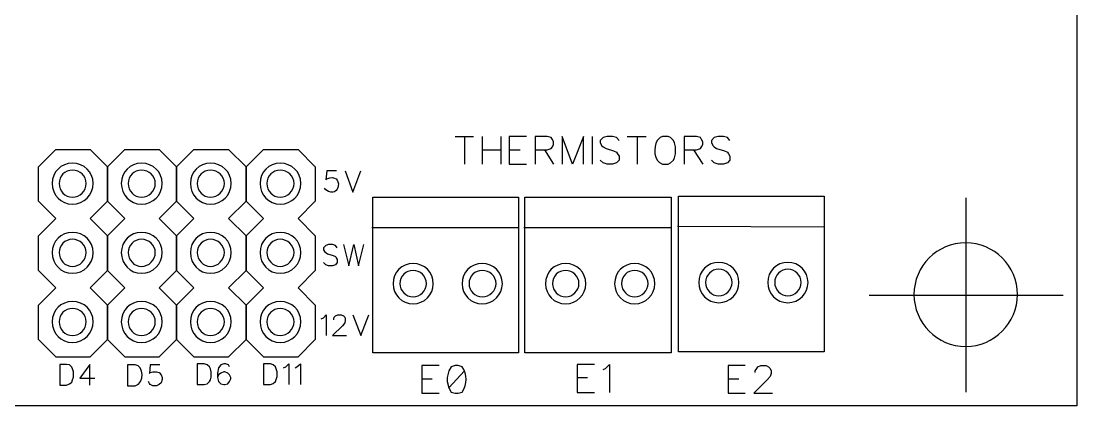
# Model space of a CAD drawing. Extents: x 236 to 550, y 195 to 401.
# Drawn here: x 437.6 to 547.6, y 195.1 to 235.1 of the extents above; entities that cross this region are included whole.
import ezdxf

# ---------------------------------------------------------------- set-up
doc = ezdxf.new("R2010")
doc.units = 0
doc.layers.add('x3v1_1_wiring_diagram', color=7, linetype='CONTINUOUS')

msp = doc.modelspace()

# ---------------------------------------------------------------- linework, layer by layer
at = {"layer": 'x3v1_1_wiring_diagram', "color": 7}
for points in [[(236.1277, 400.5768), (547.6476, 400.5768), (547.6476, 195.0766), (236.1277, 195.0766), (236.1277, 400.5768), (236.1277, 400.5768)], [(482.8476, 223.1235), (484.7675, 223.1235)], [(483.8077, 223.1235), (483.8077, 220.2435)], [(485.6675, 223.1235), (485.6675, 220.2435)], [(487.5877, 223.1235), (487.5877, 220.2435)], [(490.2877, 223.1235), (488.4877, 223.1235), (488.4877, 220.2435), (490.2877, 220.2435)], [(491.1877, 221.7433), (492.4477, 221.7433), (492.8675, 221.8635), (492.9877, 222.0435), (493.1076, 222.2833), (493.1076, 222.5835), (492.9877, 222.8233), (492.8675, 223.0033), (492.4477, 223.1235), (491.1877, 223.1235), (491.1877, 220.2435)], [(496.2277, 220.2435), (496.2277, 223.1235), (495.0876, 220.2435), (494.0076, 223.1235), (494.0076, 220.2435)], [(497.1277, 223.1235), (497.1277, 220.2435)], [(499.9476, 222.7034), (499.6477, 223.0033), (499.2276, 223.1235), (498.6876, 223.1235), (498.2675, 223.0033), (497.9676, 222.7034), (497.9676, 222.4633), (498.1476, 222.1634), (498.2675, 222.0435), (498.5677, 221.8635), (499.3475, 221.6234), (499.6477, 221.5035), (499.7676, 221.3235), (499.9476, 221.0834), (499.9476, 220.6633), (499.6477, 220.3634), (499.2276, 220.2435), (498.6876, 220.2435), (498.2675, 220.3634), (497.9676, 220.6633)], [(500.7875, 223.1235), (502.7675, 223.1235)], [(501.8077, 223.1235), (501.8077, 220.2435)], [(504.4476, 223.1235), (504.2075, 223.0033), (503.9076, 222.7034)], [(504.4476, 220.2435), (505.0477, 220.2435), (505.2875, 220.3634), (505.5877, 220.6633), (505.7076, 220.9034), (505.8275, 221.3235), (505.8275, 222.0435), (505.7076, 222.4633), (505.5877, 222.7034), (505.2875, 223.0033), (505.0477, 223.1235), (504.4476, 223.1235), (504.4476, 223.1235)], [(506.7275, 221.7433), (507.9875, 221.7433), (508.4076, 221.8635), (508.5275, 222.0435), (508.6477, 222.2833), (508.6477, 222.5835), (508.5275, 222.8233), (508.4076, 223.0033), (507.9875, 223.1235), (506.7275, 223.1235), (506.7275, 220.2435)], [(511.4676, 222.7034), (511.2275, 223.0033), (510.8077, 223.1235), (510.2677, 223.1235), (509.8476, 223.0033), (509.5477, 222.7034), (509.5477, 222.4633), (509.7277, 222.1634), (509.8476, 222.0435), (510.0877, 221.8635), (510.9276, 221.6234), (511.2275, 221.5035), (511.3477, 221.3235), (511.4676, 221.0834), (511.4676, 220.6633), (511.2275, 220.3634), (510.8077, 220.2435), (510.2677, 220.2435), (509.8476, 220.3634), (509.5477, 220.6633)], [(441.2075, 214.5767), (439.4075, 216.3767), (439.4075, 219.9767), (441.2075, 221.7767)], [(441.2075, 221.7767), (444.8075, 221.7767)], [(444.8075, 221.7767), (446.6075, 219.9767), (446.6075, 216.3767), (444.8075, 214.5767)], [(448.4075, 214.5767), (446.6075, 216.3767), (446.6075, 219.9767), (448.4075, 221.7767)], [(448.4075, 221.7767), (452.0075, 221.7767)], [(452.0075, 221.7767), (453.8075, 219.9767), (453.8075, 216.3767), (452.0075, 214.5767)], [(455.6075, 214.5767), (453.8075, 216.3767), (453.8075, 219.9767), (455.6075, 221.7767)], [(455.6075, 221.7767), (459.2075, 221.7767)], [(459.2075, 221.7767), (461.0676, 219.9767), (461.0676, 216.3767), (459.2075, 214.5767)], [(462.8676, 214.5767), (461.0676, 216.3767), (461.0676, 219.9767), (462.8676, 221.7767)], [(462.8676, 221.7767), (466.4676, 221.7767)], [(466.4676, 221.7767), (468.2676, 219.9767), (468.2676, 216.3767), (466.4676, 214.5767)], [(485.6675, 221.7433), (487.5877, 221.7433)], [(488.4877, 221.7433), (489.6275, 221.7433)], [(492.1475, 221.7433), (493.1076, 220.2435)], [(507.6876, 221.7433), (508.6477, 220.2435)], [(470.4877, 219.5566), (469.4675, 219.5566), (469.3476, 218.5968), (469.4675, 218.7167)], [(471.3877, 219.5566), (472.1675, 217.3368), (473.0077, 219.5566)], [(445.1077, 218.2368), (445.1077, 218.2368), (445.1077, 218.2368)], [(445.1077, 218.2368), (445.1077, 218.2368), (445.1077, 218.2368)], [(452.3077, 218.2368), (452.3077, 218.2368), (452.3077, 218.2368)], [(452.3077, 218.2368), (452.3077, 218.2368), (452.3077, 218.2368)], [(459.5077, 218.2368), (459.5077, 218.2368), (459.5077, 218.2368)], [(459.5077, 218.2368), (459.5077, 218.2368), (459.5077, 218.2368)], [(466.7675, 218.2368), (466.7675, 218.2368), (466.7675, 218.2368)], [(466.7675, 218.2368), (466.7675, 218.2368), (466.7675, 218.2368)], [(469.3476, 217.5766), (469.2277, 217.7566)], [(489.4475, 200.5968), (474.2677, 200.5968), (474.2677, 216.7968), (489.4475, 216.7968), (489.4475, 200.5968), (489.4475, 200.5968)], [(505.3476, 200.5968), (490.1077, 200.5968), (490.1077, 216.7968), (505.3476, 216.7968), (505.3476, 200.5968), (505.3476, 200.5968)], [(521.3075, 200.7167), (506.1277, 200.7167), (506.1277, 216.9167), (521.3075, 216.9167), (521.3075, 200.7167), (521.3075, 200.7167)], [(536.0675, 216.7367), (536.0675, 196.5166)], [(441.2075, 207.3767), (439.4075, 209.1767), (439.4075, 212.7767), (441.2075, 214.5767)], [(444.8075, 214.5767), (446.6075, 212.7767), (446.6075, 209.1767), (444.8075, 207.3767)], [(448.4075, 207.3767), (446.6075, 209.1767), (446.6075, 212.7767), (448.4075, 214.5767)], [(452.0075, 214.5767), (453.8075, 212.7767), (453.8075, 209.1767), (452.0075, 207.3767)], [(455.6075, 207.3767), (453.8075, 209.1767), (453.8075, 212.7767), (455.6075, 214.5767)], [(459.2075, 214.5767), (461.0676, 212.7767), (461.0676, 209.1767), (459.2075, 207.3767)], [(462.8676, 207.3767), (461.0676, 209.1767), (461.0676, 212.7767), (462.8676, 214.5767)], [(466.4676, 214.5767), (468.2676, 212.7767), (468.2676, 209.1767), (466.4676, 207.3767)], [(489.4475, 213.6166), (474.1475, 213.6166)], [(505.3476, 213.6166), (489.9875, 213.6166)], [(521.3075, 213.6767), (506.0075, 213.7368)], [(470.5475, 211.5167), (470.3675, 211.7568), (470.0676, 211.8767), (469.6475, 211.8767), (469.3476, 211.7568), (469.1075, 211.5167), (469.1075, 211.3367), (469.2277, 211.1567), (469.3476, 211.0368), (469.5276, 210.9166), (470.1277, 210.7366), (470.3675, 210.6167), (470.4276, 210.4968), (470.5475, 210.3168), (470.5475, 210.0166), (470.3675, 209.7768), (470.0676, 209.6566), (469.6475, 209.6566), (469.3476, 209.7768), (469.1075, 210.0166)], [(471.2077, 211.8767), (471.7477, 209.6566), (472.2877, 211.8767), (472.7676, 209.6566), (473.3076, 211.8767)], [(445.1077, 211.0368), (445.1077, 211.0368), (445.1077, 211.0368)], [(445.1077, 211.0368), (445.1077, 211.0368), (445.1077, 211.0368)], [(452.3077, 211.0368), (452.3077, 211.0368), (452.3077, 211.0368)], [(452.3077, 211.0368), (452.3077, 211.0368), (452.3077, 211.0368)], [(459.5077, 211.0368), (459.5077, 211.0368), (459.5077, 211.0368)], [(459.5077, 211.0368), (459.5077, 211.0368), (459.5077, 211.0368)], [(466.7675, 211.0368), (466.7675, 211.0368), (466.7675, 211.0368)], [(466.7675, 211.0368), (466.7675, 211.0368), (466.7675, 211.0368)], [(439.4075, 201.9767), (439.4075, 205.5767), (441.2075, 207.3767)], [(444.8075, 207.3767), (446.6075, 205.5767)], [(446.6075, 201.9767), (446.6075, 205.5767), (448.4075, 207.3767)], [(452.0075, 207.3767), (453.8075, 205.5767)], [(453.8075, 201.9767), (453.8075, 205.5767), (455.6075, 207.3767)], [(459.2075, 207.3767), (461.0676, 205.5767)], [(461.0676, 201.9767), (461.0676, 205.5767), (462.8676, 207.3767)], [(466.4676, 207.3767), (468.2676, 205.5767)], [(480.5677, 207.7968), (480.5677, 207.7968)], [(480.5677, 207.7968), (480.5677, 207.7968)], [(487.7677, 207.7968), (487.7677, 207.7968)], [(487.7677, 207.7968), (487.7677, 207.7968)], [(496.4675, 207.7968), (496.4675, 207.7968)], [(496.4675, 207.7968), (496.4675, 207.7968)], [(503.6675, 207.7968), (503.6675, 207.7968)], [(503.6675, 207.7968), (503.6675, 207.7968)], [(512.4277, 207.9167), (512.4277, 207.9167)], [(512.4277, 207.9167), (512.4277, 207.9167)], [(519.6277, 207.9167), (519.6277, 207.9167)], [(519.6277, 207.9167), (519.6277, 207.9167)], [(525.9875, 206.5966), (546.2076, 206.5966)], [(541.4675, 206.6567), (541.4675, 206.6567)], [(541.4675, 206.6567), (541.4675, 206.6567)], [(446.6075, 205.5767), (446.6075, 201.9767)], [(453.8075, 205.5767), (453.8075, 201.9767)], [(461.0676, 205.5767), (461.0676, 201.9767)], [(468.2676, 205.5767), (468.2676, 201.9767)], [(445.1077, 203.8368), (445.1077, 203.8368), (445.1077, 203.8368)], [(445.1077, 203.8368), (445.1077, 203.8368), (445.1077, 203.8368)], [(452.3077, 203.8368), (452.3077, 203.8368), (452.3077, 203.8368)], [(452.3077, 203.8368), (452.3077, 203.8368), (452.3077, 203.8368)], [(459.5077, 203.8368), (459.5077, 203.8368), (459.5077, 203.8368)], [(459.5077, 203.8368), (459.5077, 203.8368), (459.5077, 203.8368)], [(466.7675, 203.8368), (466.7675, 203.8368), (466.7675, 203.8368)], [(466.7675, 203.8368), (466.7675, 203.8368), (466.7675, 203.8368)], [(468.8677, 204.1367), (469.1075, 204.2566), (469.4077, 204.5568), (469.4077, 202.3968)], [(470.1875, 204.0168), (470.1875, 204.1367), (470.2476, 204.3167), (470.3675, 204.4366), (470.6076, 204.5568), (470.9676, 204.5568), (471.2077, 204.4366), (471.3276, 204.3167), (471.3877, 204.1367), (471.3877, 203.9567), (471.3276, 203.7166), (471.0875, 203.4167), (470.0676, 202.3968), (471.5076, 202.3968)], [(472.1675, 204.5568), (473.0077, 202.3968), (473.8476, 204.5568)], [(439.4075, 201.9767), (441.2075, 200.1767)], [(444.8075, 200.1767), (446.6075, 201.9767)], [(446.6075, 201.9767), (448.4075, 200.1767)], [(452.0075, 200.1767), (453.8075, 201.9767)], [(453.8075, 201.9767), (455.6075, 200.1767)], [(459.2075, 200.1767), (461.0676, 201.9767)], [(461.0676, 201.9767), (462.8676, 200.1767)], [(466.4676, 200.1767), (468.2676, 201.9767)], [(441.2075, 200.1767), (444.8075, 200.1767)], [(441.6276, 199.3966), (441.6276, 197.2366), (442.3476, 197.2366), (442.6475, 197.3568), (442.8876, 197.5368), (442.9477, 197.7766), (443.0676, 198.0768), (443.0676, 198.6168), (442.9477, 198.9167), (442.8876, 199.0967), (442.6475, 199.3368), (442.3476, 199.3966), (441.6276, 199.3966), (441.6276, 199.3966)], [(444.7477, 197.2366), (444.7477, 199.3966), (443.7275, 197.9566), (445.2877, 197.9566)], [(448.4075, 200.1767), (452.0075, 200.1767)], [(448.7077, 199.3368), (448.7077, 197.1768), (449.4875, 197.1768)], [(449.4875, 199.3368), (448.7077, 199.3368), (448.7077, 199.3368)], [(452.0676, 199.3368), (451.0477, 199.3368), (450.9876, 198.4368), (451.0477, 198.5567), (451.3476, 198.6168), (451.7076, 198.6168), (452.0075, 198.5567), (452.1875, 198.3166), (452.3077, 198.0167), (452.3077, 197.8367), (452.1875, 197.4767), (452.0075, 197.2967), (451.7076, 197.1768), (451.3476, 197.1768), (451.0477, 197.2967), (450.9876, 197.4166), (450.8677, 197.5966)], [(455.6075, 200.1767), (459.2075, 200.1767)], [(455.9675, 199.4567), (455.9675, 197.2967), (456.6875, 197.2967), (456.9877, 197.3568), (457.2275, 197.5966), (457.3477, 197.7766), (457.4075, 198.0768), (457.4075, 198.6168), (457.3477, 198.9167), (457.2275, 199.1568), (456.9877, 199.3368), (456.6875, 199.4567), (455.9675, 199.4567), (455.9675, 199.4567)], [(459.3277, 199.1568), (459.2075, 199.3368), (458.9076, 199.4567), (458.7276, 199.4567), (458.4277, 199.3368), (458.1876, 199.0366), (458.0677, 198.4966), (458.0677, 198.0167), (458.1876, 197.5966), (458.4277, 197.3568), (458.7276, 197.2967), (458.8475, 197.2967), (459.1477, 197.3568), (459.3277, 197.5966), (459.4476, 197.8968), (459.4476, 198.0167), (459.3277, 198.3166), (459.1477, 198.4966), (458.8475, 198.6168), (458.7276, 198.6168), (458.4277, 198.4966), (458.1876, 198.3166), (458.0677, 198.0167)], [(462.8676, 200.1767), (466.4676, 200.1767)], [(462.8676, 199.4567), (462.8676, 197.2967), (463.5876, 197.2967), (463.8875, 197.4166), (464.1276, 197.5966), (464.3076, 198.1366), (464.3076, 198.6168), (464.1877, 198.9167), (464.1276, 199.1568), (463.8875, 199.3368), (463.5876, 199.4567), (462.8676, 199.4567), (462.8676, 199.4567)], [(464.9675, 199.0366), (465.2076, 199.1568), (465.5075, 199.4567), (465.5075, 197.2967)], [(466.1677, 199.0366), (466.3477, 199.1568), (466.7077, 199.4567), (466.7077, 197.2967)], [(481.1675, 199.2767), (479.3675, 199.2767), (479.3675, 196.3967), (481.1675, 196.3967)], [(482.8476, 199.2767), (482.4275, 199.1568), (482.1877, 198.7367), (482.0077, 198.0167), (482.0077, 197.5966), (482.1877, 196.9367), (482.4275, 196.5166), (482.8476, 196.3967), (483.1475, 196.3967), (483.5676, 196.5166)], [(483.5676, 199.1568), (483.1475, 199.2767), (482.8476, 199.2767), (482.8476, 199.2767)], [(497.3675, 199.3966), (495.5675, 199.3966), (495.5675, 196.4568), (497.3675, 196.4568)], [(498.2675, 198.8566), (498.5076, 198.9768), (498.9277, 199.3966), (498.9277, 196.4568)], [(513.0876, 199.2767), (511.2876, 199.2767), (511.2876, 196.3967), (513.0876, 196.3967)], [(514.1075, 198.5567), (514.1075, 198.7367), (514.2875, 198.9768), (514.4077, 199.1568), (514.7076, 199.2767), (515.2476, 199.2767), (515.4877, 199.1568), (515.6677, 198.9768), (515.7876, 198.7367), (515.7876, 198.4368), (515.6677, 198.1366), (515.3675, 197.7766), (513.9876, 196.3967), (515.9075, 196.3967)], [(483.8077, 198.7367), (482.1877, 196.9367)], [(479.3675, 197.8968), (480.4475, 197.8968)], [(495.5675, 198.0167), (496.6475, 198.0167)], [(511.2876, 197.8968), (512.4277, 197.8968)]]:
    msp.add_lwpolyline(points, dxfattribs=at)
at = {"layer": 'x3v1_1_wiring_diagram', "color": 1}
for points in [[(444.3877, 218.2368), (444.3877, 218.2368)], [(444.3877, 218.2368), (444.3877, 218.2368)], [(451.5877, 218.2368), (451.5877, 218.2368)], [(451.5877, 218.2368), (451.5877, 218.2368)], [(458.7877, 218.2368), (458.7877, 218.2368)], [(458.7877, 218.2368), (458.7877, 218.2368)], [(466.0475, 218.2368), (466.0475, 218.2368)], [(466.0475, 218.2368), (466.0475, 218.2368)], [(444.3877, 211.0368), (444.3877, 211.0368)], [(444.3877, 211.0368), (444.3877, 211.0368)], [(451.5877, 211.0368), (451.5877, 211.0368)], [(451.5877, 211.0368), (451.5877, 211.0368)], [(458.7877, 211.0368), (458.7877, 211.0368)], [(458.7877, 211.0368), (458.7877, 211.0368)], [(466.0475, 211.0368), (466.0475, 211.0368)], [(466.0475, 211.0368), (466.0475, 211.0368)], [(479.8477, 207.7968), (479.8477, 207.7968)], [(479.8477, 207.7968), (479.8477, 207.7968)], [(487.1075, 207.7968), (487.1075, 207.7968)], [(487.1075, 207.7968), (487.1075, 207.7968)], [(495.7475, 207.7968), (495.7475, 207.7968)], [(495.7475, 207.7968), (495.7475, 207.7968)], [(502.9475, 207.7968), (502.9475, 207.7968)], [(502.9475, 207.7968), (502.9475, 207.7968)], [(511.7077, 207.9167), (511.7077, 207.9167)], [(511.7077, 207.9167), (511.7077, 207.9167)], [(518.9077, 207.9167), (518.9077, 207.9167)], [(518.9077, 207.9167), (518.9077, 207.9167)], [(444.3877, 203.8368), (444.3877, 203.8368)], [(444.3877, 203.8368), (444.3877, 203.8368)], [(451.5877, 203.8368), (451.5877, 203.8368)], [(451.5877, 203.8368), (451.5877, 203.8368)], [(458.7877, 203.8368), (458.7877, 203.8368)], [(458.7877, 203.8368), (458.7877, 203.8368)], [(466.0475, 203.8368), (466.0475, 203.8368)], [(466.0475, 203.8368), (466.0475, 203.8368)]]:
    msp.add_lwpolyline(points, dxfattribs=at)
at = {"layer": 'x3v1_1_wiring_diagram', "color": 7}
for points in [[(503.9076, 222.7034), (503.4586, 222.0063), (503.5337, 220.5513), (504.4476, 220.2435)], [(442.9477, 220.3367), (441.7475, 220.3367), (440.8475, 219.4367), (440.8475, 218.2368)], [(442.9477, 220.3367), (441.7475, 220.3367), (440.8475, 219.4367), (440.8475, 218.2368)], [(442.9477, 220.3367), (441.7475, 220.3367), (440.8475, 219.4367), (440.8475, 218.2368)], [(442.9477, 220.3367), (441.7475, 220.3367), (440.8475, 219.4367), (440.8475, 218.2368)], [(445.1077, 218.2368), (445.1077, 219.4367), (444.1476, 220.3367), (442.9477, 220.3367)], [(445.1077, 218.2368), (445.1077, 219.4367), (444.1476, 220.3367), (442.9477, 220.3367)], [(445.1077, 218.2368), (445.1077, 219.4367), (444.1476, 220.3367), (442.9477, 220.3367)], [(445.1077, 218.2368), (445.1077, 219.4367), (444.1476, 220.3367), (442.9477, 220.3367)], [(450.1477, 220.3367), (448.9475, 220.3367), (448.0475, 219.4367), (448.0475, 218.2368)], [(450.1477, 220.3367), (448.9475, 220.3367), (448.0475, 219.4367), (448.0475, 218.2368)], [(450.1477, 220.3367), (448.9475, 220.3367), (448.0475, 219.4367), (448.0475, 218.2368)], [(450.1477, 220.3367), (448.9475, 220.3367), (448.0475, 219.4367), (448.0475, 218.2368)], [(452.3077, 218.2368), (452.3077, 219.4367), (451.3476, 220.3367), (450.1477, 220.3367)], [(452.3077, 218.2368), (452.3077, 219.4367), (451.3476, 220.3367), (450.1477, 220.3367)], [(452.3077, 218.2368), (452.3077, 219.4367), (451.3476, 220.3367), (450.1477, 220.3367)], [(452.3077, 218.2368), (452.3077, 219.4367), (451.3476, 220.3367), (450.1477, 220.3367)], [(457.3477, 220.3367), (456.1475, 220.3367), (455.2475, 219.4367), (455.2475, 218.2368)], [(457.3477, 220.3367), (456.1475, 220.3367), (455.2475, 219.4367), (455.2475, 218.2368)], [(457.3477, 220.3367), (456.1475, 220.3367), (455.2475, 219.4367), (455.2475, 218.2368)], [(457.3477, 220.3367), (456.1475, 220.3367), (455.2475, 219.4367), (455.2475, 218.2368)], [(459.5077, 218.2368), (459.5077, 219.4367), (458.5476, 220.3367), (457.3477, 220.3367)], [(459.5077, 218.2368), (459.5077, 219.4367), (458.5476, 220.3367), (457.3477, 220.3367)], [(459.5077, 218.2368), (459.5077, 219.4367), (458.5476, 220.3367), (457.3477, 220.3367)], [(459.5077, 218.2368), (459.5077, 219.4367), (458.5476, 220.3367), (457.3477, 220.3367)], [(464.6075, 220.3367), (463.4076, 220.3367), (462.5076, 219.4367), (462.5076, 218.2368)], [(464.6075, 220.3367), (463.4076, 220.3367), (462.5076, 219.4367), (462.5076, 218.2368)], [(464.6075, 220.3367), (463.4076, 220.3367), (462.5076, 219.4367), (462.5076, 218.2368)], [(464.6075, 220.3367), (463.4076, 220.3367), (462.5076, 219.4367), (462.5076, 218.2368)], [(466.7675, 218.2368), (466.7675, 219.4367), (465.8077, 220.3367), (464.6075, 220.3367)], [(466.7675, 218.2368), (466.7675, 219.4367), (465.8077, 220.3367), (464.6075, 220.3367)], [(466.7675, 218.2368), (466.7675, 219.4367), (465.8077, 220.3367), (464.6075, 220.3367)], [(466.7675, 218.2368), (466.7675, 219.4367), (465.8077, 220.3367), (464.6075, 220.3367)], [(469.4675, 218.7167), (471.2686, 219.4798), (470.8996, 216.4286), (469.3476, 217.5766)], [(440.8475, 218.2368), (440.8475, 217.0366), (441.7475, 216.0768), (442.9477, 216.0768)], [(440.8475, 218.2368), (440.8475, 217.0366), (441.7475, 216.0768), (442.9477, 216.0768)], [(440.8475, 218.2368), (440.8475, 217.0366), (441.7475, 216.0768), (442.9477, 216.0768)], [(440.8475, 218.2368), (440.8475, 217.0366), (441.7475, 216.0768), (442.9477, 216.0768)], [(442.9477, 216.0768), (444.1476, 216.0768), (445.1077, 217.0366), (445.1077, 218.2368)], [(442.9477, 216.0768), (444.1476, 216.0768), (445.1077, 217.0366), (445.1077, 218.2368)], [(442.9477, 216.0768), (444.1476, 216.0768), (445.1077, 217.0366), (445.1077, 218.2368)], [(442.9477, 216.0768), (444.1476, 216.0768), (445.1077, 217.0366), (445.1077, 218.2368)], [(448.0475, 218.2368), (448.0475, 217.0366), (448.9475, 216.0768), (450.1477, 216.0768)], [(448.0475, 218.2368), (448.0475, 217.0366), (448.9475, 216.0768), (450.1477, 216.0768)], [(448.0475, 218.2368), (448.0475, 217.0366), (448.9475, 216.0768), (450.1477, 216.0768)], [(448.0475, 218.2368), (448.0475, 217.0366), (448.9475, 216.0768), (450.1477, 216.0768)], [(450.1477, 216.0768), (451.3476, 216.0768), (452.3077, 217.0366), (452.3077, 218.2368)], [(450.1477, 216.0768), (451.3476, 216.0768), (452.3077, 217.0366), (452.3077, 218.2368)], [(450.1477, 216.0768), (451.3476, 216.0768), (452.3077, 217.0366), (452.3077, 218.2368)], [(450.1477, 216.0768), (451.3476, 216.0768), (452.3077, 217.0366), (452.3077, 218.2368)], [(455.2475, 218.2368), (455.2475, 217.0366), (456.1475, 216.0768), (457.3477, 216.0768)], [(455.2475, 218.2368), (455.2475, 217.0366), (456.1475, 216.0768), (457.3477, 216.0768)], [(455.2475, 218.2368), (455.2475, 217.0366), (456.1475, 216.0768), (457.3477, 216.0768)], [(455.2475, 218.2368), (455.2475, 217.0366), (456.1475, 216.0768), (457.3477, 216.0768)], [(457.3477, 216.0768), (458.5476, 216.0768), (459.5077, 217.0366), (459.5077, 218.2368)], [(457.3477, 216.0768), (458.5476, 216.0768), (459.5077, 217.0366), (459.5077, 218.2368)], [(457.3477, 216.0768), (458.5476, 216.0768), (459.5077, 217.0366), (459.5077, 218.2368)], [(457.3477, 216.0768), (458.5476, 216.0768), (459.5077, 217.0366), (459.5077, 218.2368)], [(462.5076, 218.2368), (462.5076, 217.0366), (463.4076, 216.0768), (464.6075, 216.0768)], [(462.5076, 218.2368), (462.5076, 217.0366), (463.4076, 216.0768), (464.6075, 216.0768)], [(462.5076, 218.2368), (462.5076, 217.0366), (463.4076, 216.0768), (464.6075, 216.0768)], [(462.5076, 218.2368), (462.5076, 217.0366), (463.4076, 216.0768), (464.6075, 216.0768)], [(464.6075, 216.0768), (465.8077, 216.0768), (466.7675, 217.0366), (466.7675, 218.2368)], [(464.6075, 216.0768), (465.8077, 216.0768), (466.7675, 217.0366), (466.7675, 218.2368)], [(464.6075, 216.0768), (465.8077, 216.0768), (466.7675, 217.0366), (466.7675, 218.2368)], [(464.6075, 216.0768), (465.8077, 216.0768), (466.7675, 217.0366), (466.7675, 218.2368)], [(442.9477, 213.1367), (441.7475, 213.1367), (440.8475, 212.2367), (440.8475, 211.0368)], [(442.9477, 213.1367), (441.7475, 213.1367), (440.8475, 212.2367), (440.8475, 211.0368)], [(442.9477, 213.1367), (441.7475, 213.1367), (440.8475, 212.2367), (440.8475, 211.0368)], [(442.9477, 213.1367), (441.7475, 213.1367), (440.8475, 212.2367), (440.8475, 211.0368)], [(445.1077, 211.0368), (445.1077, 212.2367), (444.1476, 213.1367), (442.9477, 213.1367)], [(445.1077, 211.0368), (445.1077, 212.2367), (444.1476, 213.1367), (442.9477, 213.1367)], [(445.1077, 211.0368), (445.1077, 212.2367), (444.1476, 213.1367), (442.9477, 213.1367)], [(445.1077, 211.0368), (445.1077, 212.2367), (444.1476, 213.1367), (442.9477, 213.1367)], [(450.1477, 213.1367), (448.9475, 213.1367), (448.0475, 212.2367), (448.0475, 211.0368)], [(450.1477, 213.1367), (448.9475, 213.1367), (448.0475, 212.2367), (448.0475, 211.0368)], [(450.1477, 213.1367), (448.9475, 213.1367), (448.0475, 212.2367), (448.0475, 211.0368)], [(450.1477, 213.1367), (448.9475, 213.1367), (448.0475, 212.2367), (448.0475, 211.0368)], [(452.3077, 211.0368), (452.3077, 212.2367), (451.3476, 213.1367), (450.1477, 213.1367)], [(452.3077, 211.0368), (452.3077, 212.2367), (451.3476, 213.1367), (450.1477, 213.1367)], [(452.3077, 211.0368), (452.3077, 212.2367), (451.3476, 213.1367), (450.1477, 213.1367)], [(452.3077, 211.0368), (452.3077, 212.2367), (451.3476, 213.1367), (450.1477, 213.1367)], [(457.3477, 213.1367), (456.1475, 213.1367), (455.2475, 212.2367), (455.2475, 211.0368)], [(457.3477, 213.1367), (456.1475, 213.1367), (455.2475, 212.2367), (455.2475, 211.0368)], [(457.3477, 213.1367), (456.1475, 213.1367), (455.2475, 212.2367), (455.2475, 211.0368)], [(457.3477, 213.1367), (456.1475, 213.1367), (455.2475, 212.2367), (455.2475, 211.0368)], [(459.5077, 211.0368), (459.5077, 212.2367), (458.5476, 213.1367), (457.3477, 213.1367)], [(459.5077, 211.0368), (459.5077, 212.2367), (458.5476, 213.1367), (457.3477, 213.1367)], [(459.5077, 211.0368), (459.5077, 212.2367), (458.5476, 213.1367), (457.3477, 213.1367)], [(459.5077, 211.0368), (459.5077, 212.2367), (458.5476, 213.1367), (457.3477, 213.1367)], [(464.6075, 213.1367), (463.4076, 213.1367), (462.5076, 212.2367), (462.5076, 211.0368)], [(464.6075, 213.1367), (463.4076, 213.1367), (462.5076, 212.2367), (462.5076, 211.0368)], [(464.6075, 213.1367), (463.4076, 213.1367), (462.5076, 212.2367), (462.5076, 211.0368)], [(464.6075, 213.1367), (463.4076, 213.1367), (462.5076, 212.2367), (462.5076, 211.0368)], [(466.7675, 211.0368), (466.7675, 212.2367), (465.8077, 213.1367), (464.6075, 213.1367)], [(466.7675, 211.0368), (466.7675, 212.2367), (465.8077, 213.1367), (464.6075, 213.1367)], [(466.7675, 211.0368), (466.7675, 212.2367), (465.8077, 213.1367), (464.6075, 213.1367)], [(466.7675, 211.0368), (466.7675, 212.2367), (465.8077, 213.1367), (464.6075, 213.1367)], [(536.0675, 212.0567), (533.0676, 212.0567), (530.6675, 209.6566), (530.6675, 206.6567)], [(536.0675, 212.0567), (533.0676, 212.0567), (530.6675, 209.6566), (530.6675, 206.6567)], [(541.4675, 206.6567), (541.4675, 209.6566), (539.0076, 212.0567), (536.0675, 212.0567)], [(541.4675, 206.6567), (541.4675, 209.6566), (539.0076, 212.0567), (536.0675, 212.0567)], [(440.8475, 211.0368), (440.8475, 209.8366), (441.7475, 208.8768), (442.9477, 208.8768)], [(440.8475, 211.0368), (440.8475, 209.8366), (441.7475, 208.8768), (442.9477, 208.8768)], [(440.8475, 211.0368), (440.8475, 209.8366), (441.7475, 208.8768), (442.9477, 208.8768)], [(440.8475, 211.0368), (440.8475, 209.8366), (441.7475, 208.8768), (442.9477, 208.8768)], [(442.9477, 208.8768), (444.1476, 208.8768), (445.1077, 209.8366), (445.1077, 211.0368)], [(442.9477, 208.8768), (444.1476, 208.8768), (445.1077, 209.8366), (445.1077, 211.0368)], [(442.9477, 208.8768), (444.1476, 208.8768), (445.1077, 209.8366), (445.1077, 211.0368)], [(442.9477, 208.8768), (444.1476, 208.8768), (445.1077, 209.8366), (445.1077, 211.0368)], [(448.0475, 211.0368), (448.0475, 209.8366), (448.9475, 208.8768), (450.1477, 208.8768)], [(448.0475, 211.0368), (448.0475, 209.8366), (448.9475, 208.8768), (450.1477, 208.8768)], [(448.0475, 211.0368), (448.0475, 209.8366), (448.9475, 208.8768), (450.1477, 208.8768)], [(448.0475, 211.0368), (448.0475, 209.8366), (448.9475, 208.8768), (450.1477, 208.8768)], [(450.1477, 208.8768), (451.3476, 208.8768), (452.3077, 209.8366), (452.3077, 211.0368)], [(450.1477, 208.8768), (451.3476, 208.8768), (452.3077, 209.8366), (452.3077, 211.0368)], [(450.1477, 208.8768), (451.3476, 208.8768), (452.3077, 209.8366), (452.3077, 211.0368)], [(450.1477, 208.8768), (451.3476, 208.8768), (452.3077, 209.8366), (452.3077, 211.0368)], [(455.2475, 211.0368), (455.2475, 209.8366), (456.1475, 208.8768), (457.3477, 208.8768)], [(455.2475, 211.0368), (455.2475, 209.8366), (456.1475, 208.8768), (457.3477, 208.8768)], [(455.2475, 211.0368), (455.2475, 209.8366), (456.1475, 208.8768), (457.3477, 208.8768)], [(455.2475, 211.0368), (455.2475, 209.8366), (456.1475, 208.8768), (457.3477, 208.8768)], [(457.3477, 208.8768), (458.5476, 208.8768), (459.5077, 209.8366), (459.5077, 211.0368)], [(457.3477, 208.8768), (458.5476, 208.8768), (459.5077, 209.8366), (459.5077, 211.0368)], [(457.3477, 208.8768), (458.5476, 208.8768), (459.5077, 209.8366), (459.5077, 211.0368)], [(457.3477, 208.8768), (458.5476, 208.8768), (459.5077, 209.8366), (459.5077, 211.0368)], [(462.5076, 211.0368), (462.5076, 209.8366), (463.4076, 208.8768), (464.6075, 208.8768)], [(462.5076, 211.0368), (462.5076, 209.8366), (463.4076, 208.8768), (464.6075, 208.8768)], [(462.5076, 211.0368), (462.5076, 209.8366), (463.4076, 208.8768), (464.6075, 208.8768)], [(462.5076, 211.0368), (462.5076, 209.8366), (463.4076, 208.8768), (464.6075, 208.8768)], [(464.6075, 208.8768), (465.8077, 208.8768), (466.7675, 209.8366), (466.7675, 211.0368)], [(464.6075, 208.8768), (465.8077, 208.8768), (466.7675, 209.8366), (466.7675, 211.0368)], [(464.6075, 208.8768), (465.8077, 208.8768), (466.7675, 209.8366), (466.7675, 211.0368)], [(464.6075, 208.8768), (465.8077, 208.8768), (466.7675, 209.8366), (466.7675, 211.0368)], [(478.4675, 209.8967), (477.2676, 209.8967), (476.3676, 208.9967), (476.3676, 207.7968)], [(478.4675, 209.8967), (477.2676, 209.8967), (476.3676, 208.9967), (476.3676, 207.7968)], [(480.5677, 207.7968), (480.5677, 208.9967), (479.6076, 209.8967), (478.4675, 209.8967)], [(480.5677, 207.7968), (480.5677, 208.9967), (479.6076, 209.8967), (478.4675, 209.8967)], [(485.6675, 209.8967), (484.4676, 209.8967), (483.5676, 208.9967), (483.5676, 207.7968)], [(485.6675, 209.8967), (484.4676, 209.8967), (483.5676, 208.9967), (483.5676, 207.7968)], [(487.7677, 207.7968), (487.7677, 208.9967), (486.8076, 209.8967), (485.6675, 209.8967)], [(487.7677, 207.7968), (487.7677, 208.9967), (486.8076, 209.8967), (485.6675, 209.8967)], [(494.3676, 209.8967), (493.1677, 209.8967), (492.2677, 208.9967), (492.2677, 207.7968)], [(494.3676, 209.8967), (493.1677, 209.8967), (492.2677, 208.9967), (492.2677, 207.7968)], [(496.4675, 207.7968), (496.4675, 208.9967), (495.5077, 209.8967), (494.3676, 209.8967)], [(496.4675, 207.7968), (496.4675, 208.9967), (495.5077, 209.8967), (494.3676, 209.8967)], [(501.5676, 209.8967), (500.3677, 209.8967), (499.4677, 208.9967), (499.4677, 207.7968)], [(501.5676, 209.8967), (500.3677, 209.8967), (499.4677, 208.9967), (499.4677, 207.7968)], [(503.6675, 207.7968), (503.6675, 208.9967), (502.7077, 209.8967), (501.5676, 209.8967)], [(503.6675, 207.7968), (503.6675, 208.9967), (502.7077, 209.8967), (501.5676, 209.8967)], [(510.3275, 210.0166), (509.1276, 210.0166), (508.2276, 209.1166), (508.2276, 207.9167)], [(510.3275, 210.0166), (509.1276, 210.0166), (508.2276, 209.1166), (508.2276, 207.9167)], [(512.4277, 207.9167), (512.4277, 209.1166), (511.4676, 210.0166), (510.3275, 210.0166)], [(512.4277, 207.9167), (512.4277, 209.1166), (511.4676, 210.0166), (510.3275, 210.0166)], [(517.5275, 210.0166), (516.3276, 210.0166), (515.4276, 209.1166), (515.4276, 207.9167)], [(517.5275, 210.0166), (516.3276, 210.0166), (515.4276, 209.1166), (515.4276, 207.9167)], [(519.6277, 207.9167), (519.6277, 209.1166), (518.6676, 210.0166), (517.5275, 210.0166)], [(519.6277, 207.9167), (519.6277, 209.1166), (518.6676, 210.0166), (517.5275, 210.0166)], [(476.3676, 207.7968), (476.3676, 206.6567), (477.2676, 205.6966), (478.4675, 205.6966)], [(476.3676, 207.7968), (476.3676, 206.6567), (477.2676, 205.6966), (478.4675, 205.6966)], [(478.4675, 205.6966), (479.6076, 205.6966), (480.5677, 206.6567), (480.5677, 207.7968)], [(478.4675, 205.6966), (479.6076, 205.6966), (480.5677, 206.6567), (480.5677, 207.7968)], [(483.5676, 207.7968), (483.5676, 206.6567), (484.4676, 205.6966), (485.6675, 205.6966)], [(483.5676, 207.7968), (483.5676, 206.6567), (484.4676, 205.6966), (485.6675, 205.6966)], [(485.6675, 205.6966), (486.8076, 205.6966), (487.7677, 206.6567), (487.7677, 207.7968)], [(485.6675, 205.6966), (486.8076, 205.6966), (487.7677, 206.6567), (487.7677, 207.7968)], [(492.2677, 207.7968), (492.2677, 206.6567), (493.1677, 205.6966), (494.3676, 205.6966)], [(492.2677, 207.7968), (492.2677, 206.6567), (493.1677, 205.6966), (494.3676, 205.6966)], [(494.3676, 205.6966), (495.5077, 205.6966), (496.4675, 206.6567), (496.4675, 207.7968)], [(494.3676, 205.6966), (495.5077, 205.6966), (496.4675, 206.6567), (496.4675, 207.7968)], [(499.4677, 207.7968), (499.4677, 206.6567), (500.3677, 205.6966), (501.5676, 205.6966)], [(499.4677, 207.7968), (499.4677, 206.6567), (500.3677, 205.6966), (501.5676, 205.6966)], [(501.5676, 205.6966), (502.7077, 205.6966), (503.6675, 206.6567), (503.6675, 207.7968)], [(501.5676, 205.6966), (502.7077, 205.6966), (503.6675, 206.6567), (503.6675, 207.7968)], [(508.2276, 207.9167), (508.2276, 206.7766), (509.1276, 205.8168), (510.3275, 205.8168)], [(508.2276, 207.9167), (508.2276, 206.7766), (509.1276, 205.8168), (510.3275, 205.8168)], [(510.3275, 205.8168), (511.4676, 205.8168), (512.4277, 206.7766), (512.4277, 207.9167)], [(510.3275, 205.8168), (511.4676, 205.8168), (512.4277, 206.7766), (512.4277, 207.9167)], [(515.4276, 207.9167), (515.4276, 206.7766), (516.3276, 205.8168), (517.5275, 205.8168)], [(515.4276, 207.9167), (515.4276, 206.7766), (516.3276, 205.8168), (517.5275, 205.8168)], [(517.5275, 205.8168), (518.6676, 205.8168), (519.6277, 206.7766), (519.6277, 207.9167)], [(517.5275, 205.8168), (518.6676, 205.8168), (519.6277, 206.7766), (519.6277, 207.9167)], [(442.9477, 205.9367), (441.7475, 205.9367), (440.8475, 205.0367), (440.8475, 203.8368)], [(442.9477, 205.9367), (441.7475, 205.9367), (440.8475, 205.0367), (440.8475, 203.8368)], [(442.9477, 205.9367), (441.7475, 205.9367), (440.8475, 205.0367), (440.8475, 203.8368)], [(442.9477, 205.9367), (441.7475, 205.9367), (440.8475, 205.0367), (440.8475, 203.8368)], [(445.1077, 203.8368), (445.1077, 205.0367), (444.1476, 205.9367), (442.9477, 205.9367)], [(445.1077, 203.8368), (445.1077, 205.0367), (444.1476, 205.9367), (442.9477, 205.9367)], [(445.1077, 203.8368), (445.1077, 205.0367), (444.1476, 205.9367), (442.9477, 205.9367)], [(445.1077, 203.8368), (445.1077, 205.0367), (444.1476, 205.9367), (442.9477, 205.9367)], [(450.1477, 205.9367), (448.9475, 205.9367), (448.0475, 205.0367), (448.0475, 203.8368)], [(450.1477, 205.9367), (448.9475, 205.9367), (448.0475, 205.0367), (448.0475, 203.8368)], [(450.1477, 205.9367), (448.9475, 205.9367), (448.0475, 205.0367), (448.0475, 203.8368)], [(450.1477, 205.9367), (448.9475, 205.9367), (448.0475, 205.0367), (448.0475, 203.8368)], [(452.3077, 203.8368), (452.3077, 205.0367), (451.3476, 205.9367), (450.1477, 205.9367)], [(452.3077, 203.8368), (452.3077, 205.0367), (451.3476, 205.9367), (450.1477, 205.9367)], [(452.3077, 203.8368), (452.3077, 205.0367), (451.3476, 205.9367), (450.1477, 205.9367)], [(452.3077, 203.8368), (452.3077, 205.0367), (451.3476, 205.9367), (450.1477, 205.9367)], [(457.3477, 205.9367), (456.1475, 205.9367), (455.2475, 205.0367), (455.2475, 203.8368)], [(457.3477, 205.9367), (456.1475, 205.9367), (455.2475, 205.0367), (455.2475, 203.8368)], [(457.3477, 205.9367), (456.1475, 205.9367), (455.2475, 205.0367), (455.2475, 203.8368)], [(457.3477, 205.9367), (456.1475, 205.9367), (455.2475, 205.0367), (455.2475, 203.8368)], [(459.5077, 203.8368), (459.5077, 205.0367), (458.5476, 205.9367), (457.3477, 205.9367)], [(459.5077, 203.8368), (459.5077, 205.0367), (458.5476, 205.9367), (457.3477, 205.9367)], [(459.5077, 203.8368), (459.5077, 205.0367), (458.5476, 205.9367), (457.3477, 205.9367)], [(459.5077, 203.8368), (459.5077, 205.0367), (458.5476, 205.9367), (457.3477, 205.9367)], [(464.6075, 205.9367), (463.4076, 205.9367), (462.5076, 205.0367), (462.5076, 203.8368)], [(464.6075, 205.9367), (463.4076, 205.9367), (462.5076, 205.0367), (462.5076, 203.8368)], [(464.6075, 205.9367), (463.4076, 205.9367), (462.5076, 205.0367), (462.5076, 203.8368)], [(464.6075, 205.9367), (463.4076, 205.9367), (462.5076, 205.0367), (462.5076, 203.8368)], [(466.7675, 203.8368), (466.7675, 205.0367), (465.8077, 205.9367), (464.6075, 205.9367)], [(466.7675, 203.8368), (466.7675, 205.0367), (465.8077, 205.9367), (464.6075, 205.9367)], [(466.7675, 203.8368), (466.7675, 205.0367), (465.8077, 205.9367), (464.6075, 205.9367)], [(466.7675, 203.8368), (466.7675, 205.0367), (465.8077, 205.9367), (464.6075, 205.9367)], [(530.6675, 206.6567), (530.6675, 203.7166), (533.0676, 201.2567), (536.0675, 201.2567)], [(530.6675, 206.6567), (530.6675, 203.7166), (533.0676, 201.2567), (536.0675, 201.2567)], [(536.0675, 201.2567), (539.0076, 201.2567), (541.4675, 203.7166), (541.4675, 206.6567)], [(536.0675, 201.2567), (539.0076, 201.2567), (541.4675, 203.7166), (541.4675, 206.6567)], [(440.8475, 203.8368), (440.8475, 202.6366), (441.7475, 201.6768), (442.9477, 201.6768)], [(440.8475, 203.8368), (440.8475, 202.6366), (441.7475, 201.6768), (442.9477, 201.6768)], [(440.8475, 203.8368), (440.8475, 202.6366), (441.7475, 201.6768), (442.9477, 201.6768)], [(440.8475, 203.8368), (440.8475, 202.6366), (441.7475, 201.6768), (442.9477, 201.6768)], [(442.9477, 201.6768), (444.1476, 201.6768), (445.1077, 202.6366), (445.1077, 203.8368)], [(442.9477, 201.6768), (444.1476, 201.6768), (445.1077, 202.6366), (445.1077, 203.8368)], [(442.9477, 201.6768), (444.1476, 201.6768), (445.1077, 202.6366), (445.1077, 203.8368)], [(442.9477, 201.6768), (444.1476, 201.6768), (445.1077, 202.6366), (445.1077, 203.8368)], [(448.0475, 203.8368), (448.0475, 202.6366), (448.9475, 201.6768), (450.1477, 201.6768)], [(448.0475, 203.8368), (448.0475, 202.6366), (448.9475, 201.6768), (450.1477, 201.6768)], [(448.0475, 203.8368), (448.0475, 202.6366), (448.9475, 201.6768), (450.1477, 201.6768)], [(448.0475, 203.8368), (448.0475, 202.6366), (448.9475, 201.6768), (450.1477, 201.6768)], [(450.1477, 201.6768), (451.3476, 201.6768), (452.3077, 202.6366), (452.3077, 203.8368)], [(450.1477, 201.6768), (451.3476, 201.6768), (452.3077, 202.6366), (452.3077, 203.8368)], [(450.1477, 201.6768), (451.3476, 201.6768), (452.3077, 202.6366), (452.3077, 203.8368)], [(450.1477, 201.6768), (451.3476, 201.6768), (452.3077, 202.6366), (452.3077, 203.8368)], [(455.2475, 203.8368), (455.2475, 202.6366), (456.1475, 201.6768), (457.3477, 201.6768)], [(455.2475, 203.8368), (455.2475, 202.6366), (456.1475, 201.6768), (457.3477, 201.6768)], [(455.2475, 203.8368), (455.2475, 202.6366), (456.1475, 201.6768), (457.3477, 201.6768)], [(455.2475, 203.8368), (455.2475, 202.6366), (456.1475, 201.6768), (457.3477, 201.6768)], [(457.3477, 201.6768), (458.5476, 201.6768), (459.5077, 202.6366), (459.5077, 203.8368)], [(457.3477, 201.6768), (458.5476, 201.6768), (459.5077, 202.6366), (459.5077, 203.8368)], [(457.3477, 201.6768), (458.5476, 201.6768), (459.5077, 202.6366), (459.5077, 203.8368)], [(457.3477, 201.6768), (458.5476, 201.6768), (459.5077, 202.6366), (459.5077, 203.8368)], [(462.5076, 203.8368), (462.5076, 202.6366), (463.4076, 201.6768), (464.6075, 201.6768)], [(462.5076, 203.8368), (462.5076, 202.6366), (463.4076, 201.6768), (464.6075, 201.6768)], [(462.5076, 203.8368), (462.5076, 202.6366), (463.4076, 201.6768), (464.6075, 201.6768)], [(462.5076, 203.8368), (462.5076, 202.6366), (463.4076, 201.6768), (464.6075, 201.6768)], [(464.6075, 201.6768), (465.8077, 201.6768), (466.7675, 202.6366), (466.7675, 203.8368)], [(464.6075, 201.6768), (465.8077, 201.6768), (466.7675, 202.6366), (466.7675, 203.8368)], [(464.6075, 201.6768), (465.8077, 201.6768), (466.7675, 202.6366), (466.7675, 203.8368)], [(464.6075, 201.6768), (465.8077, 201.6768), (466.7675, 202.6366), (466.7675, 203.8368)], [(449.4875, 197.1768), (450.5346, 197.3976), (450.3756, 199.3147), (449.4875, 199.3368)], [(483.5676, 196.5166), (484.1447, 197.3146), (484.1365, 198.3586), (483.5676, 199.1568)]]:
    msp.add_open_spline(points, degree=3, dxfattribs=at)
at = {"layer": 'x3v1_1_wiring_diagram', "color": 1}
for points in [[(442.9477, 219.6167), (442.1676, 219.6167), (441.5675, 219.0166), (441.5675, 218.2368)], [(442.9477, 219.6167), (442.1676, 219.6167), (441.5675, 219.0166), (441.5675, 218.2368)], [(444.3877, 218.2368), (444.3877, 219.0166), (443.7275, 219.6167), (442.9477, 219.6167)], [(444.3877, 218.2368), (444.3877, 219.0166), (443.7275, 219.6167), (442.9477, 219.6167)], [(450.1477, 219.6167), (449.3676, 219.6167), (448.7675, 219.0166), (448.7675, 218.2368)], [(450.1477, 219.6167), (449.3676, 219.6167), (448.7675, 219.0166), (448.7675, 218.2368)], [(451.5877, 218.2368), (451.5877, 219.0166), (450.9275, 219.6167), (450.1477, 219.6167)], [(451.5877, 218.2368), (451.5877, 219.0166), (450.9275, 219.6167), (450.1477, 219.6167)], [(457.3477, 219.6167), (456.5676, 219.6167), (455.9675, 219.0166), (455.9675, 218.2368)], [(457.3477, 219.6167), (456.5676, 219.6167), (455.9675, 219.0166), (455.9675, 218.2368)], [(458.7877, 218.2368), (458.7877, 219.0166), (458.1275, 219.6167), (457.3477, 219.6167)], [(458.7877, 218.2368), (458.7877, 219.0166), (458.1275, 219.6167), (457.3477, 219.6167)], [(464.6075, 219.6167), (463.8277, 219.6167), (463.2276, 219.0166), (463.2276, 218.2368)], [(464.6075, 219.6167), (463.8277, 219.6167), (463.2276, 219.0166), (463.2276, 218.2368)], [(466.0475, 218.2368), (466.0475, 219.0166), (465.3876, 219.6167), (464.6075, 219.6167)], [(466.0475, 218.2368), (466.0475, 219.0166), (465.3876, 219.6167), (464.6075, 219.6167)], [(441.5675, 218.2368), (441.5675, 217.4567), (442.1676, 216.7968), (442.9477, 216.7968)], [(441.5675, 218.2368), (441.5675, 217.4567), (442.1676, 216.7968), (442.9477, 216.7968)], [(442.9477, 216.7968), (443.7275, 216.7968), (444.3877, 217.4567), (444.3877, 218.2368)], [(442.9477, 216.7968), (443.7275, 216.7968), (444.3877, 217.4567), (444.3877, 218.2368)], [(448.7675, 218.2368), (448.7675, 217.4567), (449.3676, 216.7968), (450.1477, 216.7968)], [(448.7675, 218.2368), (448.7675, 217.4567), (449.3676, 216.7968), (450.1477, 216.7968)], [(450.1477, 216.7968), (450.9275, 216.7968), (451.5877, 217.4567), (451.5877, 218.2368)], [(450.1477, 216.7968), (450.9275, 216.7968), (451.5877, 217.4567), (451.5877, 218.2368)], [(455.9675, 218.2368), (455.9675, 217.4567), (456.5676, 216.7968), (457.3477, 216.7968)], [(455.9675, 218.2368), (455.9675, 217.4567), (456.5676, 216.7968), (457.3477, 216.7968)], [(457.3477, 216.7968), (458.1275, 216.7968), (458.7877, 217.4567), (458.7877, 218.2368)], [(457.3477, 216.7968), (458.1275, 216.7968), (458.7877, 217.4567), (458.7877, 218.2368)], [(463.2276, 218.2368), (463.2276, 217.4567), (463.8277, 216.7968), (464.6075, 216.7968)], [(463.2276, 218.2368), (463.2276, 217.4567), (463.8277, 216.7968), (464.6075, 216.7968)], [(464.6075, 216.7968), (465.3876, 216.7968), (466.0475, 217.4567), (466.0475, 218.2368)], [(464.6075, 216.7968), (465.3876, 216.7968), (466.0475, 217.4567), (466.0475, 218.2368)], [(442.9477, 212.4167), (442.1676, 212.4167), (441.5675, 211.8166), (441.5675, 211.0368)], [(442.9477, 212.4167), (442.1676, 212.4167), (441.5675, 211.8166), (441.5675, 211.0368)], [(444.3877, 211.0368), (444.3877, 211.8166), (443.7275, 212.4167), (442.9477, 212.4167)], [(444.3877, 211.0368), (444.3877, 211.8166), (443.7275, 212.4167), (442.9477, 212.4167)], [(450.1477, 212.4167), (449.3676, 212.4167), (448.7675, 211.8166), (448.7675, 211.0368)], [(450.1477, 212.4167), (449.3676, 212.4167), (448.7675, 211.8166), (448.7675, 211.0368)], [(451.5877, 211.0368), (451.5877, 211.8166), (450.9275, 212.4167), (450.1477, 212.4167)], [(451.5877, 211.0368), (451.5877, 211.8166), (450.9275, 212.4167), (450.1477, 212.4167)], [(457.3477, 212.4167), (456.5676, 212.4167), (455.9675, 211.8166), (455.9675, 211.0368)], [(457.3477, 212.4167), (456.5676, 212.4167), (455.9675, 211.8166), (455.9675, 211.0368)], [(458.7877, 211.0368), (458.7877, 211.8166), (458.1275, 212.4167), (457.3477, 212.4167)], [(458.7877, 211.0368), (458.7877, 211.8166), (458.1275, 212.4167), (457.3477, 212.4167)], [(464.6075, 212.4167), (463.8277, 212.4167), (463.2276, 211.8166), (463.2276, 211.0368)], [(464.6075, 212.4167), (463.8277, 212.4167), (463.2276, 211.8166), (463.2276, 211.0368)], [(466.0475, 211.0368), (466.0475, 211.8166), (465.3876, 212.4167), (464.6075, 212.4167)], [(466.0475, 211.0368), (466.0475, 211.8166), (465.3876, 212.4167), (464.6075, 212.4167)], [(441.5675, 211.0368), (441.5675, 210.2567), (442.1676, 209.5968), (442.9477, 209.5968)], [(441.5675, 211.0368), (441.5675, 210.2567), (442.1676, 209.5968), (442.9477, 209.5968)], [(442.9477, 209.5968), (443.7275, 209.5968), (444.3877, 210.2567), (444.3877, 211.0368)], [(442.9477, 209.5968), (443.7275, 209.5968), (444.3877, 210.2567), (444.3877, 211.0368)], [(448.7675, 211.0368), (448.7675, 210.2567), (449.3676, 209.5968), (450.1477, 209.5968)], [(448.7675, 211.0368), (448.7675, 210.2567), (449.3676, 209.5968), (450.1477, 209.5968)], [(450.1477, 209.5968), (450.9275, 209.5968), (451.5877, 210.2567), (451.5877, 211.0368)], [(450.1477, 209.5968), (450.9275, 209.5968), (451.5877, 210.2567), (451.5877, 211.0368)], [(455.9675, 211.0368), (455.9675, 210.2567), (456.5676, 209.5968), (457.3477, 209.5968)], [(455.9675, 211.0368), (455.9675, 210.2567), (456.5676, 209.5968), (457.3477, 209.5968)], [(457.3477, 209.5968), (458.1275, 209.5968), (458.7877, 210.2567), (458.7877, 211.0368)], [(457.3477, 209.5968), (458.1275, 209.5968), (458.7877, 210.2567), (458.7877, 211.0368)], [(463.2276, 211.0368), (463.2276, 210.2567), (463.8277, 209.5968), (464.6075, 209.5968)], [(463.2276, 211.0368), (463.2276, 210.2567), (463.8277, 209.5968), (464.6075, 209.5968)], [(464.6075, 209.5968), (465.3876, 209.5968), (466.0475, 210.2567), (466.0475, 211.0368)], [(464.6075, 209.5968), (465.3876, 209.5968), (466.0475, 210.2567), (466.0475, 211.0368)], [(478.4675, 209.1767), (477.6877, 209.1767), (477.0876, 208.5766), (477.0876, 207.7968)], [(478.4675, 209.1767), (477.6877, 209.1767), (477.0876, 208.5766), (477.0876, 207.7968)], [(479.8477, 207.7968), (479.8477, 208.5766), (479.1875, 209.1767), (478.4675, 209.1767)], [(479.8477, 207.7968), (479.8477, 208.5766), (479.1875, 209.1767), (478.4675, 209.1767)], [(485.6675, 209.1767), (484.8877, 209.1767), (484.2876, 208.5766), (484.2876, 207.7968)], [(485.6675, 209.1767), (484.8877, 209.1767), (484.2876, 208.5766), (484.2876, 207.7968)], [(487.1075, 207.7968), (487.1075, 208.5766), (486.4476, 209.1767), (485.6675, 209.1767)], [(487.1075, 207.7968), (487.1075, 208.5766), (486.4476, 209.1767), (485.6675, 209.1767)], [(494.3676, 209.1767), (493.5875, 209.1767), (492.9877, 208.5766), (492.9877, 207.7968)], [(494.3676, 209.1767), (493.5875, 209.1767), (492.9877, 208.5766), (492.9877, 207.7968)], [(495.7475, 207.7968), (495.7475, 208.5766), (495.0876, 209.1767), (494.3676, 209.1767)], [(495.7475, 207.7968), (495.7475, 208.5766), (495.0876, 209.1767), (494.3676, 209.1767)], [(501.5676, 209.1767), (500.7875, 209.1767), (500.1877, 208.5766), (500.1877, 207.7968)], [(501.5676, 209.1767), (500.7875, 209.1767), (500.1877, 208.5766), (500.1877, 207.7968)], [(502.9475, 207.7968), (502.9475, 208.5766), (502.2876, 209.1767), (501.5676, 209.1767)], [(502.9475, 207.7968), (502.9475, 208.5766), (502.2876, 209.1767), (501.5676, 209.1767)], [(510.3275, 209.2966), (509.5477, 209.2966), (508.9476, 208.6968), (508.9476, 207.9167)], [(510.3275, 209.2966), (509.5477, 209.2966), (508.9476, 208.6968), (508.9476, 207.9167)], [(511.7077, 207.9167), (511.7077, 208.6968), (511.0475, 209.2966), (510.3275, 209.2966)], [(511.7077, 207.9167), (511.7077, 208.6968), (511.0475, 209.2966), (510.3275, 209.2966)], [(517.5275, 209.2966), (516.7477, 209.2966), (516.1476, 208.6968), (516.1476, 207.9167)], [(517.5275, 209.2966), (516.7477, 209.2966), (516.1476, 208.6968), (516.1476, 207.9167)], [(518.9077, 207.9167), (518.9077, 208.6968), (518.2475, 209.2966), (517.5275, 209.2966)], [(518.9077, 207.9167), (518.9077, 208.6968), (518.2475, 209.2966), (517.5275, 209.2966)], [(477.0876, 207.7968), (477.0876, 207.0768), (477.6877, 206.4166), (478.4675, 206.4166)], [(477.0876, 207.7968), (477.0876, 207.0768), (477.6877, 206.4166), (478.4675, 206.4166)], [(478.4675, 206.4166), (479.1875, 206.4166), (479.8477, 207.0768), (479.8477, 207.7968)], [(478.4675, 206.4166), (479.1875, 206.4166), (479.8477, 207.0768), (479.8477, 207.7968)], [(484.2876, 207.7968), (484.2876, 207.0768), (484.8877, 206.4166), (485.6675, 206.4166)], [(484.2876, 207.7968), (484.2876, 207.0768), (484.8877, 206.4166), (485.6675, 206.4166)], [(485.6675, 206.4166), (486.4476, 206.4166), (487.1075, 207.0768), (487.1075, 207.7968)], [(485.6675, 206.4166), (486.4476, 206.4166), (487.1075, 207.0768), (487.1075, 207.7968)], [(492.9877, 207.7968), (492.9877, 207.0768), (493.5875, 206.4166), (494.3676, 206.4166)], [(492.9877, 207.7968), (492.9877, 207.0768), (493.5875, 206.4166), (494.3676, 206.4166)], [(494.3676, 206.4166), (495.0876, 206.4166), (495.7475, 207.0768), (495.7475, 207.7968)], [(494.3676, 206.4166), (495.0876, 206.4166), (495.7475, 207.0768), (495.7475, 207.7968)], [(500.1877, 207.7968), (500.1877, 207.0768), (500.7875, 206.4166), (501.5676, 206.4166)], [(500.1877, 207.7968), (500.1877, 207.0768), (500.7875, 206.4166), (501.5676, 206.4166)], [(501.5676, 206.4166), (502.2876, 206.4166), (502.9475, 207.0768), (502.9475, 207.7968)], [(501.5676, 206.4166), (502.2876, 206.4166), (502.9475, 207.0768), (502.9475, 207.7968)], [(508.9476, 207.9167), (508.9476, 207.1967), (509.5477, 206.5368), (510.3275, 206.5368)], [(508.9476, 207.9167), (508.9476, 207.1967), (509.5477, 206.5368), (510.3275, 206.5368)], [(510.3275, 206.5368), (511.0475, 206.5368), (511.7077, 207.1967), (511.7077, 207.9167)], [(510.3275, 206.5368), (511.0475, 206.5368), (511.7077, 207.1967), (511.7077, 207.9167)], [(516.1476, 207.9167), (516.1476, 207.1967), (516.7477, 206.5368), (517.5275, 206.5368)], [(516.1476, 207.9167), (516.1476, 207.1967), (516.7477, 206.5368), (517.5275, 206.5368)], [(517.5275, 206.5368), (518.2475, 206.5368), (518.9077, 207.1967), (518.9077, 207.9167)], [(517.5275, 206.5368), (518.2475, 206.5368), (518.9077, 207.1967), (518.9077, 207.9167)], [(442.9477, 205.2167), (442.1676, 205.2167), (441.5675, 204.6166), (441.5675, 203.8368)], [(442.9477, 205.2167), (442.1676, 205.2167), (441.5675, 204.6166), (441.5675, 203.8368)], [(444.3877, 203.8368), (444.3877, 204.6166), (443.7275, 205.2167), (442.9477, 205.2167)], [(444.3877, 203.8368), (444.3877, 204.6166), (443.7275, 205.2167), (442.9477, 205.2167)], [(450.1477, 205.2167), (449.3676, 205.2167), (448.7675, 204.6166), (448.7675, 203.8368)], [(450.1477, 205.2167), (449.3676, 205.2167), (448.7675, 204.6166), (448.7675, 203.8368)], [(451.5877, 203.8368), (451.5877, 204.6166), (450.9275, 205.2167), (450.1477, 205.2167)], [(451.5877, 203.8368), (451.5877, 204.6166), (450.9275, 205.2167), (450.1477, 205.2167)], [(457.3477, 205.2167), (456.5676, 205.2167), (455.9675, 204.6166), (455.9675, 203.8368)], [(457.3477, 205.2167), (456.5676, 205.2167), (455.9675, 204.6166), (455.9675, 203.8368)], [(458.7877, 203.8368), (458.7877, 204.6166), (458.1275, 205.2167), (457.3477, 205.2167)], [(458.7877, 203.8368), (458.7877, 204.6166), (458.1275, 205.2167), (457.3477, 205.2167)], [(464.6075, 205.2167), (463.8277, 205.2167), (463.2276, 204.6166), (463.2276, 203.8368)], [(464.6075, 205.2167), (463.8277, 205.2167), (463.2276, 204.6166), (463.2276, 203.8368)], [(466.0475, 203.8368), (466.0475, 204.6166), (465.3876, 205.2167), (464.6075, 205.2167)], [(466.0475, 203.8368), (466.0475, 204.6166), (465.3876, 205.2167), (464.6075, 205.2167)], [(441.5675, 203.8368), (441.5675, 203.0567), (442.1676, 202.3968), (442.9477, 202.3968)], [(441.5675, 203.8368), (441.5675, 203.0567), (442.1676, 202.3968), (442.9477, 202.3968)], [(442.9477, 202.3968), (443.7275, 202.3968), (444.3877, 203.0567), (444.3877, 203.8368)], [(442.9477, 202.3968), (443.7275, 202.3968), (444.3877, 203.0567), (444.3877, 203.8368)], [(448.7675, 203.8368), (448.7675, 203.0567), (449.3676, 202.3968), (450.1477, 202.3968)], [(448.7675, 203.8368), (448.7675, 203.0567), (449.3676, 202.3968), (450.1477, 202.3968)], [(450.1477, 202.3968), (450.9275, 202.3968), (451.5877, 203.0567), (451.5877, 203.8368)], [(450.1477, 202.3968), (450.9275, 202.3968), (451.5877, 203.0567), (451.5877, 203.8368)], [(455.9675, 203.8368), (455.9675, 203.0567), (456.5676, 202.3968), (457.3477, 202.3968)], [(455.9675, 203.8368), (455.9675, 203.0567), (456.5676, 202.3968), (457.3477, 202.3968)], [(457.3477, 202.3968), (458.1275, 202.3968), (458.7877, 203.0567), (458.7877, 203.8368)], [(457.3477, 202.3968), (458.1275, 202.3968), (458.7877, 203.0567), (458.7877, 203.8368)], [(463.2276, 203.8368), (463.2276, 203.0567), (463.8277, 202.3968), (464.6075, 202.3968)], [(463.2276, 203.8368), (463.2276, 203.0567), (463.8277, 202.3968), (464.6075, 202.3968)], [(464.6075, 202.3968), (465.3876, 202.3968), (466.0475, 203.0567), (466.0475, 203.8368)], [(464.6075, 202.3968), (465.3876, 202.3968), (466.0475, 203.0567), (466.0475, 203.8368)]]:
    msp.add_open_spline(points, degree=3, dxfattribs=at)

doc.saveas('drawing.dxf')
